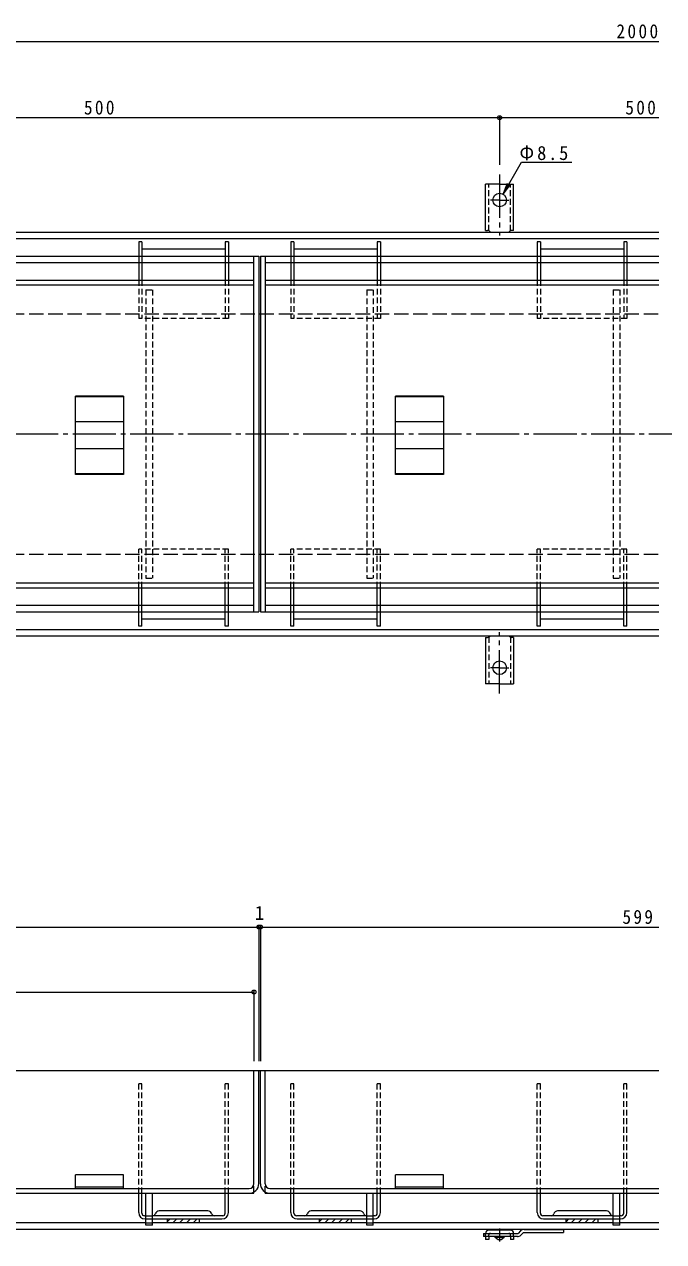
# Model space of a CAD drawing. Units: millimetres at full size, sheet at 1:3; details may follow other scales. Extents: x -1096 to 1162, y -823 to 816.
# Drawn here: x -468 to -68, y -470 to 290 of the extents above; entities that cross this region are included whole.
import ezdxf
from ezdxf.enums import TextEntityAlignment as Align

# ---------------------------------------------------------------- set-up
doc = ezdxf.new("R2010")
doc.units = ezdxf.units.MM
doc.header["$LTSCALE"] = 3
doc.header["$PDMODE"] = 32
doc.header["$PDSIZE"] = 2.4
for name, pattern in [('CHAIN1', [8, 5, -1, 1, -1]), ('CHAIN2', [12, 9, -1, 1, -1]), ('DASHED1', [1.8, 1.2, -0.6]), ('DASHED2', [3, 2, -1]), ('DASHED3', [4, 3, -1])]:
    doc.linetypes.add(name, pattern=pattern)
for name, color, linetype, lineweight in [('4-0', 7, 'CHAIN2', 9), ('4-1', 2, 'Continuous', 9), ('4-2', 3, 'Continuous', 9), ('4-3', 4, 'Continuous', 9), ('4-4', 7, 'Continuous', 9), ('4-5', 7, 'Continuous', 9), ('4-9', 5, 'Continuous', 9), ('4-A', 6, 'Continuous', 9)]:
    doc.layers.add(name, color=color, linetype=linetype, lineweight=lineweight)
doc.styles.add('ＭＳ ゴシック', font='')
doc.styles.get('ＭＳ ゴシック').set_extended_font_data('MS Gothic')

msp = doc.modelspace()

# ---------------------------------------------------------------- linework, layer by layer
at = {"layer": '4-0'}
msp.add_line((-941.66, 34.401), (-55.359, 34.401), dxfattribs=at)
at = {"layer": '4-1'}
for p, q in [((-179.646, 161.401), (-179.646, 190.401)), ((-170.896, 190.401), (-179.646, 190.401)), ((-170.896, 190.401), (-162.146, 190.401)), ((-162.146, 161.401), (-162.146, 190.401)), ((-920.896, 160.401), (-71.396, 160.401)), ((-179.646, 161.401), (-178.396, 161.401)), ((-162.146, 161.401), (-163.396, 161.401)), ((-920.896, 156.401), (-71.396, 156.401)), ((-920.896, -87.599), (-71.396, -87.599)), ((-920.896, -91.599), (-71.396, -91.599)), ((-179.646, -92.599), (-179.646, -121.599)), ((-179.646, -92.599), (-178.396, -92.599)), ((-162.146, -92.599), (-163.396, -92.599)), ((-162.146, -92.599), (-162.146, -121.599)), ((-170.896, -121.599), (-179.646, -121.599)), ((-170.896, -121.599), (-162.146, -121.599)), ((-71.396, -363.119), (-321.396, -363.119)), ((-71.396, -462.12), (-1062.705, -462.12)), ((-391.896, -458.12), (-541.896, -458.12)), ((-253.896, -458.12), (-387.896, -458.12)), ((-99.896, -458.12), (-249.896, -458.12)), ((-71.396, -458.12), (-95.896, -458.12))]:
    msp.add_line(p, q, dxfattribs=at)
at = {"layer": '4-1', "linetype": 'DASHED1'}
for p, q in [((-177.646, 161.255), (-177.646, 190.401)), ((-164.146, 161.255), (-164.146, 190.401)), ((-177.646, -92.453), (-177.646, -121.599)), ((-164.146, -92.453), (-164.146, -121.599)), ((-391.896, -458.12), (-387.896, -458.12)), ((-253.896, -458.12), (-249.896, -458.12)), ((-99.896, -458.12), (-95.896, -458.12))]:
    msp.add_line(p, q, dxfattribs=at)
at = {"layer": '4-1', "linetype": 'CHAIN2'}
for p, q in [((-170.896, 196.348), (-170.896, 158.236)), ((-170.896, 180.401), (-176.672, 180.401)), ((-170.896, 180.401), (-165.12, 180.401)), ((-170.896, -127.547), (-170.896, -89.434)), ((-170.896, -111.599), (-176.672, -111.599)), ((-170.896, -111.599), (-165.12, -111.599))]:
    msp.add_line(p, q, dxfattribs=at)
at = {"layer": '4-1', "linetype": 'DASHED3'}
for p, q in [((-920.896, 109.401), (-71.396, 109.401)), ((-920.896, -40.599), (-71.396, -40.599))]:
    msp.add_line(p, q, dxfattribs=at)
at = {"layer": '4-1'}
for centre in [(-170.896, 180.401), (-170.896, -111.599)]:
    msp.add_circle(centre, 4.25, dxfattribs=at)
for centre, start, end in [((-178.396, 159.401), 30.00051, 90), ((-163.396, 159.401), 90, 149.99949), ((-178.396, -90.599), 270, 329.99949), ((-163.396, -90.599), 210.00051, 270)]:
    msp.add_arc(centre, 2, start, end, dxfattribs=at)
at = {"layer": '4-2'}
for p, q in [((-324.396, -76.599), (-324.396, 145.401)), ((-321.396, 145.401), (-321.396, -76.599)), ((-320.396, 145.401), (-320.396, -76.599)), ((-317.396, 145.401), (-317.396, -76.599)), ((-917.396, 130.401), (-324.396, 130.401)), ((-317.396, 130.401), (-71.396, 130.401)), ((-917.396, 127.401), (-324.396, 127.401)), ((-317.396, 127.401), (-71.396, 127.401)), ((-435.896, 9.08), (-435.896, 57.989)), ((-405.896, 57.989), (-435.896, 57.989)), ((-405.896, 57.489), (-435.896, 57.489)), ((-405.896, 57.989), (-405.896, 9.08)), ((-235.896, 9.08), (-235.896, 57.989)), ((-205.896, 57.989), (-235.896, 57.989)), ((-205.896, 57.489), (-235.896, 57.489)), ((-205.896, 57.989), (-205.896, 9.08)), ((-405.896, 41.901), (-435.896, 41.901)), ((-205.896, 41.901), (-235.896, 41.901)), ((-405.896, 25.169), (-435.896, 25.169)), ((-205.896, 25.169), (-235.896, 25.169)), ((-405.896, 9.58), (-435.896, 9.58)), ((-405.896, 9.08), (-435.896, 9.08)), ((-205.896, 9.58), (-235.896, 9.58)), ((-205.896, 9.08), (-235.896, 9.08)), ((-917.396, -58.599), (-324.396, -58.599)), ((-317.396, -58.599), (-71.396, -58.599)), ((-917.396, -61.599), (-324.396, -61.599)), ((-317.396, -61.599), (-71.396, -61.599)), ((-321.396, -363.12), (-920.396, -363.12)), ((-324.396, -433.62), (-324.396, -363.12)), ((-321.396, -433.62), (-321.396, -363.12)), ((-320.396, -433.62), (-320.396, -363.12)), ((-71.396, -363.12), (-320.396, -363.12)), ((-317.396, -433.62), (-317.396, -363.12)), ((-435.896, -436.62), (-435.896, -428.12)), ((-235.896, -436.62), (-235.896, -428.12)), ((-917.396, -439.62), (-324.396, -439.62)), ((-914.396, -436.62), (-327.396, -436.62)), ((-435.896, -435.62), (-405.896, -435.62)), ((-324.396, -439.62), (-324.396, -438.816)), ((-317.396, -439.62), (-317.396, -438.816)), ((-317.396, -439.62), (-71.396, -439.62)), ((-314.396, -436.62), (-71.396, -436.62)), ((-235.896, -435.62), (-205.896, -435.62))]:
    msp.add_line(p, q, dxfattribs=at)
at = {"layer": '4-2', "linetype": 'DASHED1'}
for p, q in [((-324.396, -438.816), (-324.396, -433.62)), ((-317.396, -438.816), (-317.396, -433.62))]:
    msp.add_line(p, q, dxfattribs=at)
at = {"layer": '4-2'}
for points in [[(-405.896, -436.62), (-405.896, -428.12), (-435.896, -428.12)], [(-205.896, -436.62), (-205.896, -428.12), (-235.896, -428.12)]]:
    msp.add_lwpolyline(points, dxfattribs=at)
for centre, radius, start, end in [((-327.396, -433.62), 6, 270, 0), ((-327.396, -433.62), 3, 270, 0), ((-314.396, -433.62), 6, 180, 270), ((-314.396, -433.62), 3, 180, 270)]:
    msp.add_arc(centre, radius, start, end, dxfattribs=at)
at = {"layer": '4-3'}
for p, q in [((-394.396, 154.401), (-396.396, 154.401)), ((-396.396, 154.401), (-396.396, 145.401)), ((-394.396, 154.401), (-394.396, 145.401)), ((-340.396, 154.401), (-342.396, 154.401)), ((-342.396, 154.401), (-342.396, 145.401)), ((-340.396, 154.401), (-340.396, 145.401)), ((-299.396, 154.401), (-301.396, 154.401)), ((-301.396, 154.401), (-301.396, 145.401)), ((-299.396, 154.401), (-299.396, 145.401)), ((-245.396, 154.401), (-247.396, 154.401)), ((-247.396, 154.401), (-247.396, 145.401)), ((-245.396, 154.401), (-245.396, 145.401)), ((-145.396, 154.401), (-147.396, 154.401)), ((-147.396, 154.401), (-147.396, 145.401)), ((-145.396, 154.401), (-145.396, 145.401)), ((-91.396, 154.401), (-93.396, 154.401)), ((-93.396, 154.401), (-93.396, 145.401)), ((-91.396, 154.401), (-91.396, 145.401)), ((-394.396, 149.901), (-342.396, 149.901)), ((-299.396, 149.901), (-247.396, 149.901)), ((-145.396, 149.901), (-93.396, 149.901)), ((-396.396, 141.401), (-396.396, 130.401)), ((-394.396, 141.401), (-394.396, 130.401)), ((-342.396, 141.401), (-342.396, 130.401)), ((-340.396, 141.401), (-340.396, 130.401)), ((-301.396, 141.401), (-301.396, 130.401)), ((-299.396, 141.401), (-299.396, 130.401)), ((-247.396, 141.401), (-247.396, 130.401)), ((-245.396, 141.401), (-245.396, 130.401)), ((-147.396, 141.401), (-147.396, 130.401)), ((-145.396, 141.401), (-145.396, 130.401)), ((-93.396, 141.401), (-93.396, 130.401)), ((-91.396, 141.401), (-91.396, 130.401)), ((-396.396, -72.599), (-396.396, -61.599)), ((-394.396, -72.599), (-394.396, -61.599)), ((-342.396, -72.599), (-342.396, -61.599)), ((-340.396, -72.599), (-340.396, -61.599)), ((-301.396, -72.599), (-301.396, -61.599)), ((-299.396, -72.599), (-299.396, -61.599)), ((-247.396, -72.599), (-247.396, -61.599)), ((-245.396, -72.599), (-245.396, -61.599)), ((-147.396, -72.599), (-147.396, -61.599)), ((-145.396, -72.599), (-145.396, -61.599)), ((-93.396, -72.599), (-93.396, -61.599)), ((-91.396, -72.599), (-91.396, -61.599)), ((-396.396, -85.599), (-396.396, -76.599)), ((-394.396, -85.599), (-394.396, -76.599)), ((-394.396, -81.099), (-342.396, -81.099)), ((-342.396, -85.599), (-342.396, -76.599)), ((-340.396, -85.599), (-340.396, -76.599)), ((-301.396, -85.599), (-301.396, -76.599)), ((-299.396, -85.599), (-299.396, -76.599)), ((-299.396, -81.099), (-247.396, -81.099)), ((-247.396, -85.599), (-247.396, -76.599)), ((-245.396, -85.599), (-245.396, -76.599)), ((-147.396, -85.599), (-147.396, -76.599)), ((-145.396, -85.599), (-145.396, -76.599)), ((-145.396, -81.099), (-93.396, -81.099)), ((-93.396, -85.599), (-93.396, -76.599)), ((-91.396, -85.599), (-91.396, -76.599)), ((-394.396, -85.599), (-396.396, -85.599)), ((-340.396, -85.599), (-342.396, -85.599)), ((-299.396, -85.599), (-301.396, -85.599)), ((-245.396, -85.599), (-247.396, -85.599)), ((-145.396, -85.599), (-147.396, -85.599)), ((-91.396, -85.599), (-93.396, -85.599)), ((-396.396, -439.62), (-394.396, -439.62)), ((-396.396, -451.62), (-396.396, -439.62)), ((-394.396, -452.12), (-394.396, -439.62)), ((-342.396, -439.62), (-340.396, -439.62)), ((-342.396, -452.12), (-342.396, -439.62)), ((-340.396, -451.62), (-340.396, -439.62)), ((-301.396, -439.62), (-299.396, -439.62)), ((-301.396, -451.62), (-301.396, -439.62)), ((-299.396, -452.12), (-299.396, -439.62)), ((-247.396, -439.62), (-245.396, -439.62)), ((-247.396, -452.12), (-247.396, -439.62)), ((-245.396, -451.62), (-245.396, -439.62)), ((-147.396, -439.62), (-145.396, -439.62)), ((-147.396, -451.62), (-147.396, -439.62)), ((-145.396, -452.12), (-145.396, -439.62)), ((-93.396, -439.62), (-91.396, -439.62)), ((-93.396, -452.12), (-93.396, -439.62)), ((-91.396, -451.62), (-91.396, -439.62)), ((-391.896, -453.62), (-392.896, -453.62)), ((-392.396, -455.62), (-391.896, -455.62)), ((-343.896, -453.62), (-387.896, -453.62)), ((-387.896, -455.62), (-344.396, -455.62)), ((-353.146, -450.62), (-383.646, -450.62)), ((-376.853, -455.62), (-378.396, -457.163)), ((-372.61, -455.62), (-375.11, -458.12)), ((-368.368, -455.62), (-370.867, -458.12)), ((-364.125, -455.62), (-366.625, -458.12)), ((-359.882, -455.62), (-362.382, -458.12)), ((-358.396, -458.12), (-358.396, -455.62)), ((-253.896, -453.62), (-297.896, -453.62)), ((-297.396, -455.62), (-253.896, -455.62)), ((-258.146, -450.62), (-288.646, -450.62)), ((-281.853, -455.62), (-283.396, -457.163)), ((-277.61, -455.62), (-280.11, -458.12)), ((-273.368, -455.62), (-275.867, -458.12)), ((-269.125, -455.62), (-271.625, -458.12)), ((-264.882, -455.62), (-267.382, -458.12)), ((-263.396, -458.12), (-263.396, -455.62)), ((-248.896, -453.62), (-249.896, -453.62)), ((-249.896, -455.62), (-249.396, -455.62)), ((-99.896, -453.62), (-143.896, -453.62)), ((-143.396, -455.62), (-99.896, -455.62)), ((-104.146, -450.62), (-134.646, -450.62)), ((-127.853, -455.62), (-129.396, -457.163)), ((-123.61, -455.62), (-126.11, -458.12)), ((-119.368, -455.62), (-121.868, -458.12)), ((-115.125, -455.62), (-117.625, -458.12)), ((-110.882, -455.62), (-113.382, -458.12)), ((-109.396, -458.12), (-109.396, -455.62)), ((-94.896, -453.62), (-95.896, -453.62)), ((-95.896, -455.62), (-95.396, -455.62))]:
    msp.add_line(p, q, dxfattribs=at)
at = {"layer": '4-3', "linetype": 'DASHED1'}
for p, q in [((-396.396, 145.401), (-396.396, 141.401)), ((-394.396, 145.401), (-394.396, 141.401)), ((-342.396, 145.401), (-342.396, 141.401)), ((-340.396, 145.401), (-340.396, 141.401)), ((-301.396, 145.401), (-301.396, 141.401)), ((-299.396, 145.401), (-299.396, 141.401)), ((-247.396, 145.401), (-247.396, 141.401)), ((-245.396, 145.401), (-245.396, 141.401)), ((-147.396, 145.401), (-147.396, 141.401)), ((-145.396, 145.401), (-145.396, 141.401)), ((-93.396, 145.401), (-93.396, 141.401)), ((-91.396, 145.401), (-91.396, 141.401)), ((-396.396, 130.401), (-396.396, 106.401)), ((-394.396, 130.401), (-394.396, 106.401)), ((-342.396, 130.401), (-342.396, 106.401)), ((-340.396, 130.401), (-340.396, 106.401)), ((-301.396, 130.401), (-301.396, 106.401)), ((-299.396, 130.401), (-299.396, 106.401)), ((-247.396, 130.401), (-247.396, 106.401)), ((-245.396, 130.401), (-245.396, 106.401)), ((-147.396, 130.401), (-147.396, 106.401)), ((-145.396, 130.401), (-145.396, 106.401)), ((-93.396, 130.401), (-93.396, 106.401)), ((-91.396, 130.401), (-91.396, 106.401)), ((-340.396, 106.401), (-396.396, 106.401)), ((-245.396, 106.401), (-301.396, 106.401)), ((-91.396, 106.401), (-147.396, 106.401)), ((-396.396, -61.599), (-396.396, -37.599)), ((-340.396, -37.599), (-396.396, -37.599)), ((-394.396, -61.599), (-394.396, -37.599)), ((-342.396, -61.599), (-342.396, -37.599)), ((-340.396, -61.599), (-340.396, -37.599)), ((-301.396, -61.599), (-301.396, -37.599)), ((-245.396, -37.599), (-301.396, -37.599)), ((-299.396, -61.599), (-299.396, -37.599)), ((-247.396, -61.599), (-247.396, -37.599)), ((-245.396, -61.599), (-245.396, -37.599)), ((-147.396, -61.599), (-147.396, -37.599)), ((-91.396, -37.599), (-147.396, -37.599)), ((-145.396, -61.599), (-145.396, -37.599)), ((-93.396, -61.599), (-93.396, -37.599)), ((-91.396, -61.599), (-91.396, -37.599)), ((-396.396, -76.599), (-396.396, -72.599)), ((-394.396, -76.599), (-394.396, -72.599)), ((-342.396, -76.599), (-342.396, -72.599)), ((-340.396, -76.599), (-340.396, -72.599)), ((-301.396, -76.599), (-301.396, -72.599)), ((-299.396, -76.599), (-299.396, -72.599)), ((-247.396, -76.599), (-247.396, -72.599)), ((-245.396, -76.599), (-245.396, -72.599)), ((-147.396, -76.599), (-147.396, -72.599)), ((-145.396, -76.599), (-145.396, -72.599)), ((-93.396, -76.599), (-93.396, -72.599)), ((-91.396, -76.599), (-91.396, -72.599)), ((-396.396, -371.12), (-394.396, -371.12)), ((-396.396, -439.62), (-396.396, -371.12)), ((-394.396, -439.62), (-394.396, -371.12)), ((-342.396, -371.12), (-340.396, -371.12)), ((-342.396, -439.62), (-342.396, -371.12)), ((-340.396, -439.62), (-340.396, -371.12)), ((-301.396, -371.12), (-299.396, -371.12)), ((-301.396, -439.62), (-301.396, -371.12)), ((-299.396, -439.62), (-299.396, -371.12)), ((-247.396, -371.12), (-245.396, -371.12)), ((-247.396, -439.62), (-247.396, -371.12)), ((-245.396, -439.62), (-245.396, -371.12)), ((-147.396, -371.12), (-145.396, -371.12)), ((-147.396, -439.62), (-147.396, -371.12)), ((-145.396, -439.62), (-145.396, -371.12)), ((-93.396, -371.12), (-91.396, -371.12)), ((-93.396, -439.62), (-93.396, -371.12)), ((-91.396, -439.62), (-91.396, -371.12)), ((-391.896, -455.62), (-387.896, -455.62)), ((-253.896, -455.62), (-249.896, -455.62)), ((-99.896, -455.62), (-95.896, -455.62))]:
    msp.add_line(p, q, dxfattribs=at)
at = {"layer": '4-3'}
for points in [[(-358.396, -458.12), (-378.396, -458.12), (-378.396, -455.62)], [(-263.396, -458.12), (-283.396, -458.12), (-283.396, -455.62)], [(-109.396, -458.12), (-129.396, -458.12), (-129.396, -455.62)]]:
    msp.add_lwpolyline(points, dxfattribs=at)
for centre, radius, start, end in [((-392.396, -451.62), 4, 180, 270), ((-392.896, -452.12), 1.5, 180, 270), ((-387.519, -452.12), 1.5, 270, 345.52249), ((-383.646, -453.12), 2.5, 90, 165.52249), ((-353.146, -453.12), 2.5, 14.47751, 90), ((-349.273, -452.12), 1.5, 194.47751, 270), ((-344.396, -451.62), 4, 270, 0), ((-343.896, -452.12), 1.5, 270, 0), ((-297.396, -451.62), 4, 180, 270), ((-297.896, -452.12), 1.5, 180, 270), ((-292.519, -452.12), 1.5, 270, 345.52249), ((-288.646, -453.12), 2.5, 90, 165.52249), ((-258.146, -453.12), 2.5, 14.47751, 90), ((-254.273, -452.12), 1.5, 194.47751, 270), ((-249.396, -451.62), 4, 270, 0), ((-248.896, -452.12), 1.5, 270, 0), ((-143.396, -451.62), 4, 180, 270), ((-143.896, -452.12), 1.5, 180, 270), ((-138.519, -452.12), 1.5, 270, 345.52249), ((-134.646, -453.12), 2.5, 90, 165.52249), ((-104.146, -453.12), 2.5, 14.47751, 90), ((-100.273, -452.12), 1.5, 194.47751, 270), ((-95.396, -451.62), 4, 270, 0), ((-94.896, -452.12), 1.5, 270, 0)]:
    msp.add_arc(centre, radius, start, end, dxfattribs=at)
at = {"layer": '4-4'}
for p, q in [((-920.896, 279.417), (-71.396, 279.417)), ((-170.896, 232.721), (-170.896, 202.348)), ((-170.896, 231.821), (-71.396, 231.821)), ((-920.396, -273.397), (-321.396, -273.397)), ((-321.396, -272.497), (-321.396, -357.119)), ((-321.396, -273.397), (-320.396, -273.397)), ((-320.396, -272.497), (-320.396, -357.12)), ((-320.396, -273.397), (-71.396, -273.397)), ((-917.396, -313.98), (-324.396, -313.98)), ((-324.396, -313.08), (-324.396, -357.119))]:
    msp.add_line(p, q, dxfattribs=at)
msp.add_lwpolyline([(-920.896, 231.821), (-670.896, 231.821), (-170.896, 231.821)], dxfattribs=at)
for p in [(-170.896, 231.821), (-321.396, -273.397), (-320.396, -273.397), (-324.396, -313.98)]:
    msp.add_point(p, dxfattribs=at)
at = {"layer": '4-5'}
for p, q in [((-168.771, 184.081), (-157.297, 203.955)), ((-157.297, 203.955), (-125.87, 203.955)), ((-168.771, 184.081), (-165.901, 191.01)), ((-168.771, 184.081), (-164.205, 190.032))]:
    msp.add_line(p, q, dxfattribs=at)
at = {"layer": '4-9', "linetype": 'DASHED1', "lineweight": 5}
for p, q in [((-391.896, 124.401), (-387.896, 124.401)), ((-391.896, 124.401), (-391.896, -55.599)), ((-387.896, 124.401), (-387.896, -55.599)), ((-253.896, 124.401), (-249.896, 124.401)), ((-253.896, 124.401), (-253.896, -55.599)), ((-249.896, 124.401), (-249.896, -55.599)), ((-99.896, 124.401), (-95.896, 124.401)), ((-99.896, 124.401), (-99.896, -55.599)), ((-95.896, 124.401), (-95.896, -55.599)), ((-391.896, -55.599), (-387.896, -55.599)), ((-253.896, -55.599), (-249.896, -55.599)), ((-99.896, -55.599), (-95.896, -55.599))]:
    msp.add_line(p, q, dxfattribs=at)
at = {"layer": '4-9', "lineweight": 5}
for p, q in [((-391.896, -459.619), (-391.896, -439.619)), ((-387.896, -459.619), (-387.896, -439.619)), ((-253.896, -459.619), (-253.896, -439.619)), ((-249.896, -459.619), (-249.896, -439.619)), ((-99.896, -459.619), (-99.896, -439.619)), ((-95.896, -459.619), (-95.896, -439.619)), ((-391.896, -453.619), (-387.896, -453.619)), ((-253.896, -453.619), (-249.896, -453.619)), ((-99.896, -453.619), (-95.896, -453.619)), ((-387.896, -459.619), (-391.896, -459.619)), ((-249.896, -459.619), (-253.896, -459.619)), ((-95.896, -459.619), (-99.896, -459.619))]:
    msp.add_line(p, q, dxfattribs=at)
at = {"layer": '4-9', "color": 4}
for p, q in [((-164.146, -462.619), (-177.646, -462.619)), ((-179.646, -466.62), (-179.646, -468.419)), ((-177.646, -468.419), (-179.646, -468.419)), ((-177.646, -466.62), (-177.646, -468.419)), ((-164.146, -466.62), (-164.146, -468.419)), ((-162.146, -468.419), (-164.146, -468.419)), ((-162.146, -466.62), (-162.146, -468.419))]:
    msp.add_line(p, q, dxfattribs=at)
at = {"layer": '4-9', "color": 4, "linetype": 'CHAIN1'}
msp.add_line((-170.896, -461.523), (-170.896, -469.808), dxfattribs=at)
at = {"layer": '4-9', "color": 3}
for p, q in [((-157.775, -462.998), (-159.396, -464.62)), ((-155.654, -462.12), (-130.896, -462.12)), ((-130.896, -462.12), (-130.896, -464.12)), ((-180.896, -464.62), (-180.896, -466.62)), ((-180.896, -464.62), (-159.396, -464.62)), ((-159.81, -466.62), (-180.896, -466.62)), ((-157.689, -465.741), (-156.068, -464.12)), ((-156.068, -464.12), (-130.896, -464.12))]:
    msp.add_line(p, q, dxfattribs=at)
at = {"layer": '4-9', "color": 4, "linetype": 'DASHED2'}
for p, q in [((-179.646, -466.62), (-179.646, -464.619)), ((-177.646, -466.62), (-177.646, -465.619)), ((-164.146, -466.62), (-164.146, -465.619)), ((-162.146, -466.62), (-162.146, -464.619))]:
    msp.add_line(p, q, dxfattribs=at)
at = {"layer": '4-9', "color": 2}
for p, q in [((-173.646, -467.119), (-173.646, -466.62)), ((-171.896, -468.619), (-173.646, -467.119)), ((-168.146, -467.119), (-173.646, -467.119)), ((-169.896, -468.619), (-171.896, -468.619)), ((-168.146, -467.119), (-169.896, -468.619)), ((-168.146, -467.119), (-168.146, -466.62))]:
    msp.add_line(p, q, dxfattribs=at)
at = {"layer": '4-9', "color": 4}
for centre, start, end in [((-177.646, -464.619), 90, 180), ((-164.146, -464.619), 0, 90)]:
    msp.add_arc(centre, 2, start, end, dxfattribs=at)
at = {"layer": '4-9', "color": 3}
for centre, start, end in [((-155.654, -465.12), 90, 134.99996), ((-159.81, -463.62), 270, 314.99996)]:
    msp.add_arc(centre, 3, start, end, dxfattribs=at)
at = {"layer": '4-9', "color": 4, "linetype": 'DASHED2'}
for centre, start, end in [((-176.646, -465.619), 90, 180), ((-165.146, -465.619), 0, 90)]:
    msp.add_arc(centre, 1, start, end, dxfattribs=at)
at = {"layer": '4-A'}
for p, q in [((-920.396, 145.401), (-321.396, 145.401)), ((-320.396, 145.401), (-71.396, 145.401)), ((-917.396, 141.401), (-324.396, 141.401)), ((-317.396, 141.401), (-71.396, 141.401)), ((-917.396, -72.599), (-324.396, -72.599)), ((-317.396, -72.599), (-71.396, -72.599)), ((-920.396, -76.599), (-321.396, -76.599)), ((-320.396, -76.599), (-71.396, -76.599))]:
    msp.add_line(p, q, dxfattribs=at)

# ---------------------------------------------------------------- texts
at = {"layer": '4-4', "color": 2, "style": 'ＭＳ ゴシック'}
msp.add_text('1', height=8.798, dxfattribs=at).set_placement((-323.896, -271.597), align=Align.BOTTOM_LEFT)
at = {"layer": '4-4', "color": 2, "char_height": 8.798, "attachment_point": 7, "style": 'ＭＳ ゴシック'}
for s, insert in [('\\T1.28;\\W0.9;2000', (-97.936, 281.217)), ('\\T1.27;\\W0.9;500', (-430.646, 233.621)), ('\\T1.27;\\W0.9;500', (-92.367, 233.621)), ('\\T1.27;\\W0.9;599', (-94.143, -271.597))]:
    msp.add_mtext(s, dxfattribs=dict(at, insert=insert))
at = {"layer": '4-5', "color": 2, "insert": (-158.49, 205.1), "char_height": 8.798, "attachment_point": 7, "style": 'ＭＳ ゴシック'}
msp.add_mtext('\\T1.21;\\W0.95;Φ8.5', dxfattribs=at)

doc.saveas('drawing.dxf')
